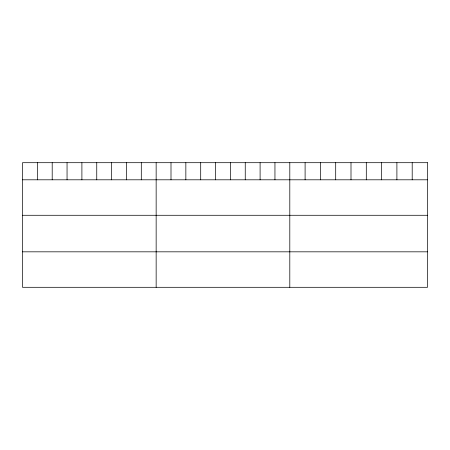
<?xml version="1.0" encoding="UTF-8"?>
<svg xmlns="http://www.w3.org/2000/svg" width="450" height="450" viewBox="0 0 450 450"><rect width="100%" height="100%" fill="white"/><g stroke="black" fill="none" stroke-linecap="round" stroke-linejoin="round"><path stroke-width="0.67" d="M22.5 179.803L427.5 179.803M22.5 215.28L427.5 215.28M22.5 251.826L427.5 251.826M412.2 162.697L412.2 179.803M396.9 162.697L396.9 179.803M381.6 162.697L381.6 179.803M366.3 162.697L366.3 179.803M351 162.697L351 179.803M335.7 162.697L335.7 179.803M320.4 162.697L320.4 179.803M305.1 162.697L305.1 179.803M289.8 162.697L289.8 287.303M274.95 162.697L274.95 179.803M260.1 162.697L260.1 179.803M245.25 162.697L245.25 179.803M230.4 162.697L230.4 179.803M215.55 162.697L215.55 179.803M200.7 162.697L200.7 179.803M185.85 162.697L185.85 179.803M171 162.697L171 179.803M156.15 162.697L156.15 287.303M141.3 162.697L141.3 179.803M126.45 162.697L126.45 179.803M111.6 162.697L111.6 179.803M96.75 162.697L96.75 179.803M81.9 162.697L81.9 179.803M67.05 162.697L67.05 179.803M52.2 162.697L52.2 179.803M37.35 162.697L37.35 179.803M427.5 162.697L22.5 162.697L22.5 287.303L427.5 287.303L427.5 162.697"/></g></svg>
